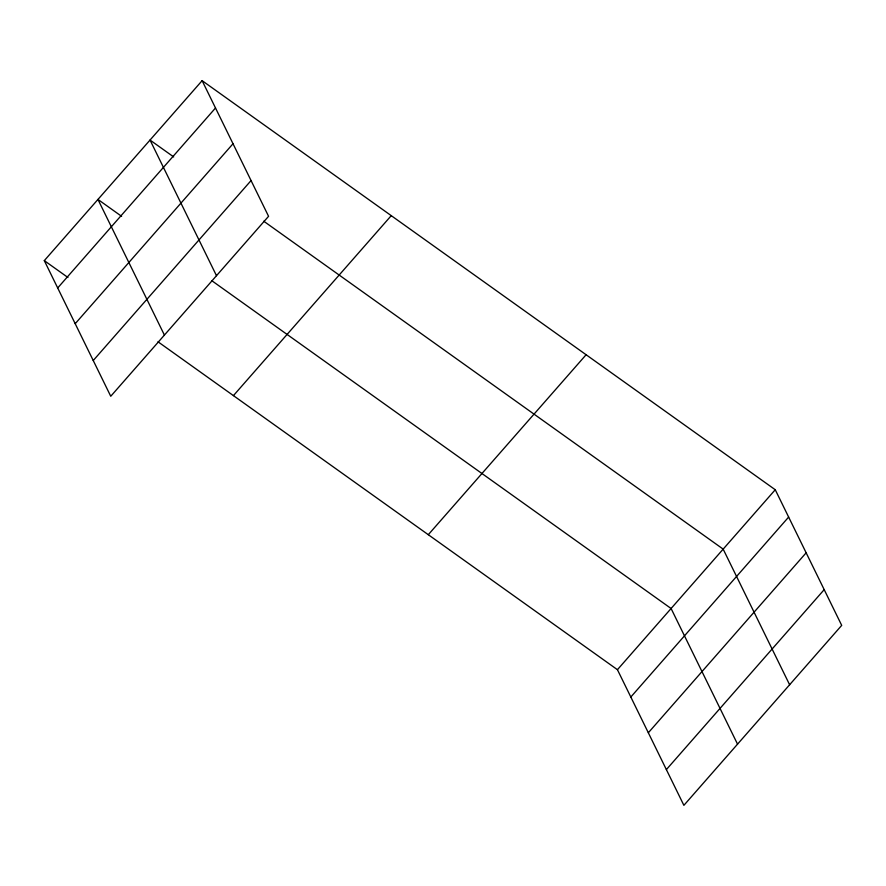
<?xml version="1.0" encoding="UTF-8"?>
<svg xmlns="http://www.w3.org/2000/svg" width="886" height="886" viewBox="0 0 886 886"><rect width="100%" height="100%" fill="white"/><g stroke="black" fill="none" stroke-linecap="round" stroke-linejoin="round"><path stroke-width="1.33" d="M202.119 80.659L268.569 216.306L110.75 396.263L44.3 260.628L202.119 80.659L775.25 489.736L841.7 625.372L683.881 805.341L617.431 669.694L158.007 341.786M57.69 287.961L215.508 107.992M75.199 323.7L233.018 143.742M93.24 360.524L251.059 180.567M233.428 395.621L391.247 215.652M428.292 534.701L586.111 354.743M617.431 669.694L775.25 489.736M630.821 697.027L788.64 517.07M648.33 732.766L806.149 552.809M666.372 769.591L824.19 589.633M173.678 156.922L150.033 140.054L216.494 275.69M263.74 221.212L723.164 549.121L789.625 684.767M121.603 216.317L97.958 199.439L164.408 335.085M211.665 280.596L671.09 608.505L737.54 744.151M44.3 260.628L67.945 277.495"/></g></svg>
